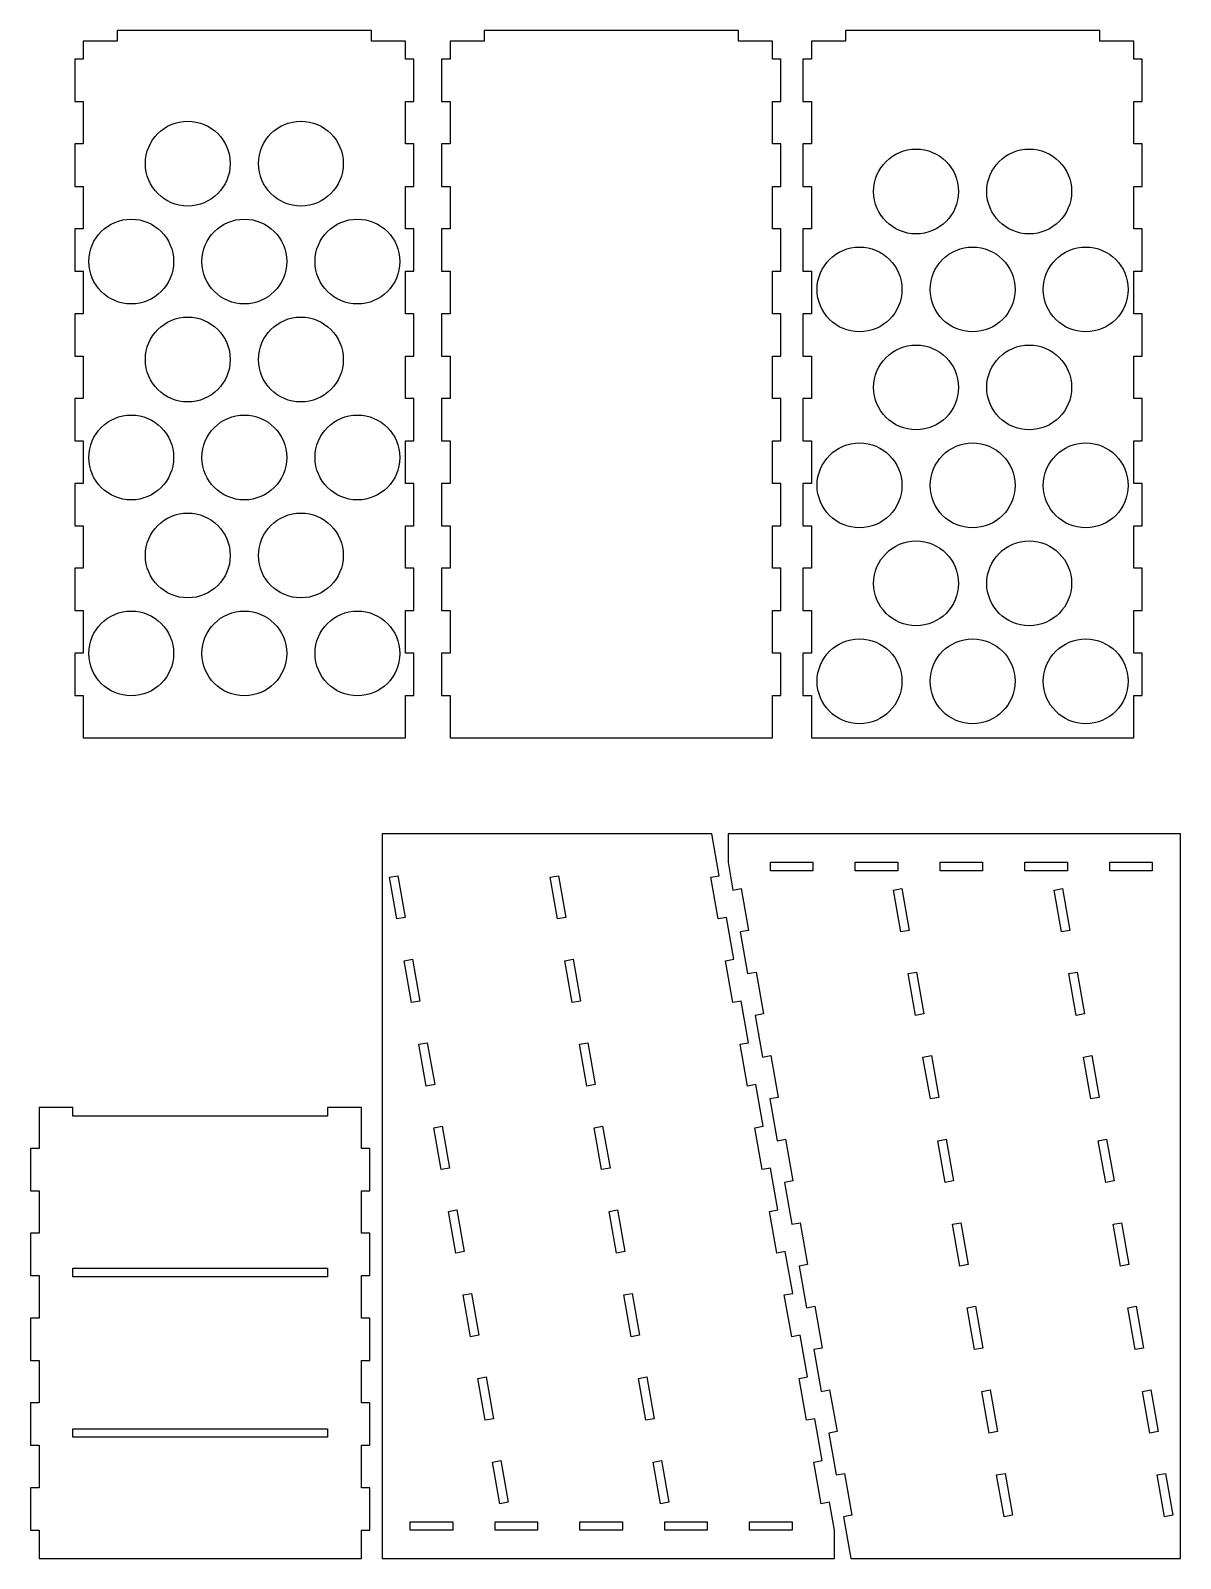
# Model space of a CAD drawing. Header units: millimetres. Extents: x -412 to -5, y -561 to -20.
import ezdxf

# ---------------------------------------------------------------- set-up
doc = ezdxf.new("R2010")
doc.units = ezdxf.units.MM
doc.layers.get('0').update_dxf_attribs({"linetype": 'CONTINUOUS'})

msp = doc.modelspace()

# ---------------------------------------------------------------- linework, layer by layer
for points in [[(-393.33, -270.43), (-279.33, -270.43), (-279.33, -255.43), (-276.33, -255.43), (-276.33, -240.43), (-279.33, -240.43), (-279.33, -225.43), (-276.33, -225.43), (-276.33, -210.43), (-279.33, -210.43), (-279.33, -195.43), (-276.33, -195.43), (-276.33, -180.43), (-279.33, -180.43), (-279.33, -165.43), (-276.33, -165.43), (-276.33, -150.43), (-279.33, -150.43), (-279.33, -135.43), (-276.33, -135.43), (-276.33, -120.43), (-279.33, -120.43), (-279.33, -105.43), (-276.33, -105.43), (-276.33, -90.43), (-279.33, -90.43), (-279.33, -75.43), (-276.33, -75.43), (-276.33, -60.43), (-279.33, -60.43), (-279.33, -45.43), (-276.33, -45.43), (-276.33, -30.43), (-279.33, -30.43), (-279.33, -24.08), (-291.33, -24.08), (-291.33, -20.32), (-381.33, -20.32), (-381.33, -24.08), (-393.33, -24.08), (-393.33, -30.43), (-396.33, -30.43), (-396.33, -45.43), (-393.33, -45.43), (-393.33, -60.43), (-396.33, -60.43), (-396.33, -75.43), (-393.33, -75.43), (-393.33, -90.43), (-396.33, -90.43), (-396.33, -105.43), (-393.33, -105.43), (-393.33, -120.43), (-396.33, -120.43), (-396.33, -135.43), (-393.33, -135.43), (-393.33, -150.43), (-396.33, -150.43), (-396.33, -165.43), (-393.33, -165.43), (-393.33, -180.43), (-396.33, -180.43), (-396.33, -195.43), (-393.33, -195.43), (-393.33, -210.43), (-396.33, -210.43), (-396.33, -225.43), (-393.33, -225.43), (-393.33, -240.43), (-396.33, -240.43), (-396.33, -255.43), (-393.33, -255.43)], [(-263.55, -270.43), (-149.55, -270.43), (-149.55, -255.43), (-146.55, -255.43), (-146.55, -240.43), (-149.55, -240.43), (-149.55, -225.43), (-146.55, -225.43), (-146.55, -210.43), (-149.55, -210.43), (-149.55, -195.43), (-146.55, -195.43), (-146.55, -180.43), (-149.55, -180.43), (-149.55, -165.43), (-146.55, -165.43), (-146.55, -150.43), (-149.55, -150.43), (-149.55, -135.43), (-146.55, -135.43), (-146.55, -120.43), (-149.55, -120.43), (-149.55, -105.43), (-146.55, -105.43), (-146.55, -90.43), (-149.55, -90.43), (-149.55, -75.43), (-146.55, -75.43), (-146.55, -60.43), (-149.55, -60.43), (-149.55, -45.43), (-146.55, -45.43), (-146.55, -30.43), (-149.55, -30.43), (-149.55, -24.08), (-161.55, -24.08), (-161.55, -20.32), (-251.55, -20.32), (-251.55, -24.08), (-263.55, -24.08), (-263.55, -30.43), (-266.55, -30.43), (-266.55, -45.43), (-263.55, -45.43), (-263.55, -60.43), (-266.55, -60.43), (-266.55, -75.43), (-263.55, -75.43), (-263.55, -90.43), (-266.55, -90.43), (-266.55, -105.43), (-263.55, -105.43), (-263.55, -120.43), (-266.55, -120.43), (-266.55, -135.43), (-263.55, -135.43), (-263.55, -150.43), (-266.55, -150.43), (-266.55, -165.43), (-263.55, -165.43), (-263.55, -180.43), (-266.55, -180.43), (-266.55, -195.43), (-263.55, -195.43), (-263.55, -210.43), (-266.55, -210.43), (-266.55, -225.43), (-263.55, -225.43), (-263.55, -240.43), (-266.55, -240.43), (-266.55, -255.43), (-263.55, -255.43)], [(-33.77, -24.08), (-33.77, -20.32), (-123.77, -20.32), (-123.77, -24.08), (-135.77, -24.08), (-135.77, -30.43), (-138.77, -30.43), (-138.77, -45.43), (-135.77, -45.43), (-135.77, -60.43), (-138.77, -60.43), (-138.77, -75.43), (-135.77, -75.43), (-135.77, -90.43), (-138.77, -90.43), (-138.77, -105.43), (-135.77, -105.43), (-135.77, -120.43), (-138.77, -120.43), (-138.77, -135.43), (-135.77, -135.43), (-135.77, -150.43), (-138.77, -150.43), (-138.77, -165.43), (-135.77, -165.43), (-135.77, -180.43), (-138.77, -180.43), (-138.77, -195.43), (-135.77, -195.43), (-135.77, -210.43), (-138.77, -210.43), (-138.77, -225.43), (-135.77, -225.43), (-135.77, -240.43), (-138.77, -240.43), (-138.77, -255.43), (-135.77, -255.43), (-135.77, -270.43), (-21.77, -270.43), (-21.77, -255.43), (-18.77, -255.43), (-18.77, -240.43), (-21.77, -240.43), (-21.77, -225.43), (-18.77, -225.43), (-18.77, -210.43), (-21.77, -210.43), (-21.77, -195.43), (-18.77, -195.43), (-18.77, -180.43), (-21.77, -180.43), (-21.77, -165.43), (-18.77, -165.43), (-18.77, -150.43), (-21.77, -150.43), (-21.77, -135.43), (-18.77, -135.43), (-18.77, -120.43), (-21.77, -120.43), (-21.77, -105.43), (-18.77, -105.43), (-18.77, -90.43), (-21.77, -90.43), (-21.77, -75.43), (-18.77, -75.43), (-18.77, -60.43), (-21.77, -60.43), (-21.77, -45.43), (-18.77, -45.43), (-18.77, -30.43), (-21.77, -30.43), (-21.77, -24.08)], [(-129.38, -540.74), (-132.33, -541.26), (-134.94, -526.49), (-131.98, -525.97), (-134.59, -511.2), (-137.54, -511.72), (-140.15, -496.95), (-137.19, -496.42), (-139.8, -481.65), (-142.75, -482.17), (-145.36, -467.4), (-142.4, -466.88), (-145.01, -452.11), (-147.96, -452.63), (-150.57, -437.86), (-147.61, -437.34), (-150.22, -422.56), (-153.17, -423.08), (-155.78, -408.31), (-152.82, -407.79), (-155.43, -393.02), (-158.38, -393.54), (-160.99, -378.77), (-158.03, -378.25), (-160.64, -363.48), (-163.59, -364), (-166.19, -349.22), (-163.24, -348.7), (-165.85, -333.93), (-168.8, -334.45), (-171.4, -319.68), (-168.45, -319.16), (-171.05, -304.39), (-287.64, -304.39), (-287.64, -560.59), (-127.64, -560.59), (-127.64, -550.59)], [(-121.86, -560.59), (-5.27, -560.59), (-5.27, -304.39), (-165.27, -304.39), (-165.27, -314.39), (-163.54, -324.23), (-160.58, -323.71), (-157.98, -338.49), (-160.93, -339.01), (-158.33, -353.78), (-155.37, -353.26), (-152.77, -368.03), (-155.72, -368.55), (-153.12, -383.32), (-150.16, -382.8), (-147.56, -397.57), (-150.51, -398.1), (-147.91, -412.87), (-144.96, -412.35), (-142.35, -427.12), (-145.31, -427.64), (-142.7, -442.41), (-139.75, -441.89), (-137.14, -456.66), (-140.1, -457.18), (-137.49, -471.96), (-134.54, -471.44), (-131.93, -486.21), (-134.89, -486.73), (-132.28, -501.5), (-129.33, -500.98), (-126.72, -515.75), (-129.68, -516.27), (-127.07, -531.04), (-124.12, -530.52), (-121.51, -545.3), (-124.47, -545.82)], [(-150.27, -314.39), (-135.27, -314.39), (-135.27, -317.39), (-150.27, -317.39)], [(-105.27, -317.39), (-120.27, -317.39), (-120.27, -314.39), (-105.27, -314.39)], [(-90.27, -314.39), (-75.27, -314.39), (-75.27, -317.39), (-90.27, -317.39)], [(-45.27, -317.39), (-60.27, -317.39), (-60.27, -314.39), (-45.27, -314.39)], [(-30.27, -314.39), (-15.27, -314.39), (-15.27, -317.39), (-30.27, -317.39)], [(-279.43, -333.93), (-282.39, -334.45), (-284.99, -319.68), (-282.04, -319.16)], [(-222.64, -333.93), (-225.59, -334.45), (-228.2, -319.68), (-225.24, -319.16)], [(-106.74, -324.23), (-103.79, -323.71), (-101.18, -338.49), (-104.14, -339.01)], [(-49.95, -324.23), (-47, -323.71), (-44.39, -338.49), (-47.35, -339.01)], [(-274.22, -363.48), (-277.18, -364), (-279.78, -349.22), (-276.83, -348.7)], [(-217.43, -363.48), (-220.38, -364), (-222.99, -349.22), (-220.03, -348.7)], [(-101.53, -353.78), (-98.58, -353.26), (-95.98, -368.03), (-98.93, -368.55)], [(-44.74, -353.78), (-41.79, -353.26), (-39.18, -368.03), (-42.14, -368.55)], [(-269.01, -393.02), (-271.97, -393.54), (-274.57, -378.77), (-271.62, -378.25)], [(-212.22, -393.02), (-215.17, -393.54), (-217.78, -378.77), (-214.82, -378.25)], [(-96.33, -383.32), (-93.37, -382.8), (-90.77, -397.57), (-93.72, -398.1)], [(-39.53, -383.32), (-36.58, -382.8), (-33.97, -397.57), (-36.93, -398.1)], [(-294.93, -460.59), (-291.93, -460.59), (-291.93, -445.59), (-294.93, -445.59), (-294.93, -430.59), (-291.93, -430.59), (-291.93, -415.59), (-294.93, -415.59), (-294.93, -401.14), (-306.93, -401.14), (-306.93, -404.16), (-396.93, -404.16), (-396.93, -401.14), (-408.93, -401.14), (-408.93, -415.59), (-411.93, -415.59), (-411.93, -430.59), (-408.93, -430.59), (-408.93, -445.59), (-411.93, -445.59), (-411.93, -460.59), (-408.93, -460.59), (-408.93, -475.59), (-411.93, -475.59), (-411.93, -490.59), (-408.93, -490.59), (-408.93, -505.59), (-411.93, -505.59), (-411.93, -520.59), (-408.93, -520.59), (-408.93, -535.59), (-411.93, -535.59), (-411.93, -550.59), (-408.93, -550.59), (-408.93, -560.59), (-294.93, -560.59), (-294.93, -550.59), (-291.93, -550.59), (-291.93, -535.59), (-294.93, -535.59), (-294.93, -520.59), (-291.93, -520.59), (-291.93, -505.59), (-294.93, -505.59), (-294.93, -490.59), (-291.93, -490.59), (-291.93, -475.59), (-294.93, -475.59)], [(-263.8, -422.56), (-266.76, -423.08), (-269.36, -408.31), (-266.41, -407.79)], [(-207.01, -422.56), (-209.97, -423.08), (-212.57, -408.31), (-209.62, -407.79)], [(-91.12, -412.87), (-88.16, -412.35), (-85.56, -427.12), (-88.51, -427.64)], [(-34.32, -412.87), (-31.37, -412.35), (-28.76, -427.12), (-31.72, -427.64)], [(-258.6, -452.11), (-261.55, -452.63), (-264.15, -437.86), (-261.2, -437.34)], [(-201.8, -452.11), (-204.76, -452.63), (-207.36, -437.86), (-204.41, -437.34)], [(-85.91, -442.41), (-82.95, -441.89), (-80.35, -456.66), (-83.3, -457.18)], [(-29.11, -442.41), (-26.16, -441.89), (-23.55, -456.66), (-26.51, -457.18)], [(-306.93, -457.91), (-306.93, -460.96), (-396.93, -460.96), (-396.93, -457.91)], [(-253.39, -481.65), (-256.34, -482.17), (-258.95, -467.4), (-255.99, -466.88)], [(-196.59, -481.65), (-199.55, -482.17), (-202.15, -467.4), (-199.2, -466.88)], [(-80.7, -471.96), (-77.74, -471.44), (-75.14, -486.21), (-78.09, -486.73)], [(-23.9, -471.96), (-20.95, -471.44), (-18.34, -486.21), (-21.3, -486.73)], [(-248.18, -511.2), (-251.13, -511.72), (-253.74, -496.95), (-250.78, -496.42)], [(-191.38, -511.2), (-194.34, -511.72), (-196.94, -496.95), (-193.99, -496.42)], [(-75.49, -501.5), (-72.53, -500.98), (-69.93, -515.75), (-72.88, -516.27)], [(-18.69, -501.5), (-15.74, -500.98), (-13.13, -515.75), (-16.09, -516.27)], [(-306.93, -517.75), (-396.93, -517.75), (-396.93, -514.71), (-306.93, -514.71)], [(-242.97, -540.74), (-245.92, -541.26), (-248.53, -526.49), (-245.57, -525.97)], [(-186.17, -540.74), (-189.13, -541.26), (-191.73, -526.49), (-188.78, -525.97)], [(-70.28, -531.04), (-67.32, -530.52), (-64.72, -545.3), (-67.67, -545.82)], [(-13.48, -531.04), (-10.53, -530.52), (-7.92, -545.3), (-10.88, -545.82)], [(-262.64, -550.59), (-277.64, -550.59), (-277.64, -547.59), (-262.64, -547.59)], [(-232.64, -550.59), (-247.64, -550.59), (-247.64, -547.59), (-232.64, -547.59)], [(-202.64, -550.59), (-217.64, -550.59), (-217.64, -547.59), (-202.64, -547.59)], [(-172.64, -550.59), (-187.64, -550.59), (-187.64, -547.59), (-172.64, -547.59)], [(-142.64, -550.59), (-157.64, -550.59), (-157.64, -547.59), (-142.64, -547.59)]]:
    msp.add_lwpolyline(points, close=True)
for centre in [(-356.33, -67.36), (-316.33, -67.36), (-98.77, -77.22), (-58.77, -77.22), (-376.33, -102), (-336.33, -102), (-296.33, -102), (-118.77, -111.86), (-78.77, -111.86), (-38.77, -111.86), (-356.33, -136.64), (-316.33, -136.64), (-98.77, -146.51), (-58.77, -146.51), (-376.33, -171.28), (-336.33, -171.28), (-296.33, -171.28), (-118.77, -181.15), (-78.77, -181.15), (-38.77, -181.15), (-356.33, -205.93), (-316.33, -205.93), (-98.77, -215.79), (-58.77, -215.79), (-376.33, -240.57), (-336.33, -240.57), (-296.33, -240.57), (-118.77, -250.43), (-78.77, -250.43), (-38.77, -250.43)]:
    msp.add_circle(centre, 15)

doc.saveas('drawing.dxf')
